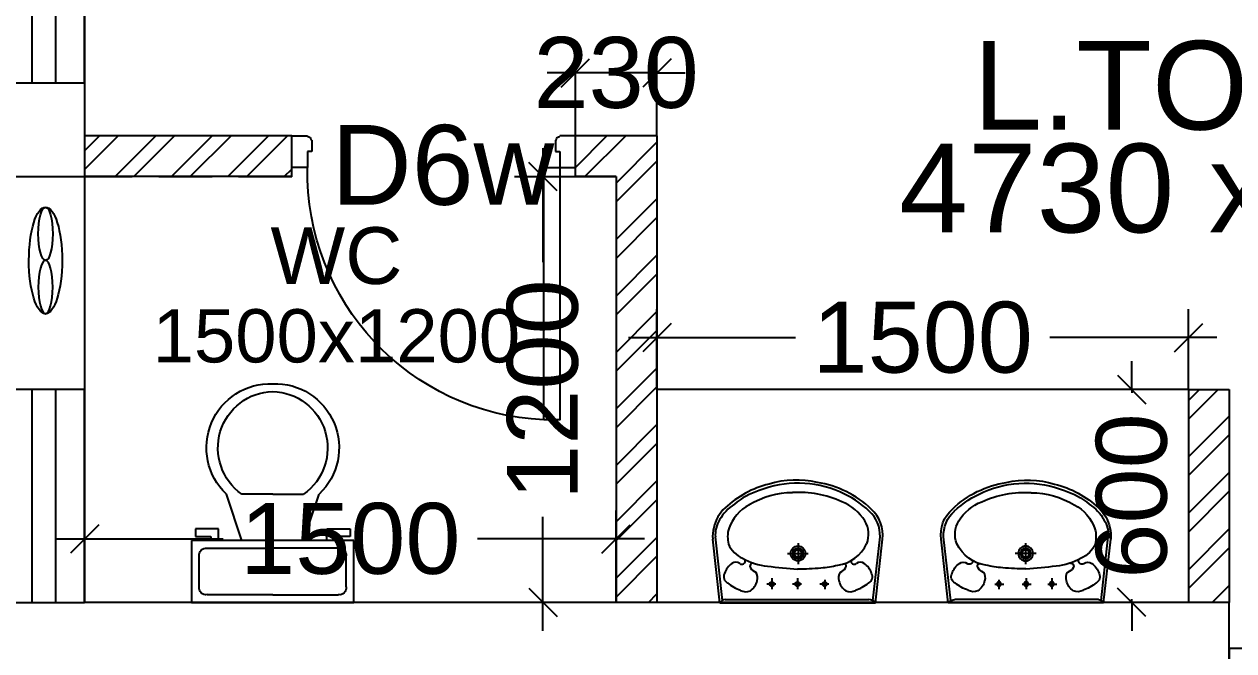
# Model space of a CAD drawing. Extents: x 6345096 to 6738923, y -6490958 to -6305885.
# Drawn here: x 6533909 to 6537322, y -6423310 to -6421544 of the extents above; entities that cross this region are included whole.
import ezdxf
from ezdxf.enums import TextEntityAlignment as Align

# ---------------------------------------------------------------- set-up
doc = ezdxf.new("R2010")
doc.units = 0
doc.header["$LTSCALE"] = 600
doc.header["$MEASUREMENT"] = 0
doc.header["$PDMODE"] = 35
doc.linetypes.add('HIDDEN', pattern=[0.375, 0.25, -0.125])
doc.layers.get('0').update_dxf_attribs({"linetype": 'CONTINUOUS'})
doc.layers.get('Defpoints').update_dxf_attribs({"linetype": 'CONTINUOUS'})
for name, color, linetype in [('DOOR', 32, 'CONTINUOUS'), ('Exaust', 8, 'CONTINUOUS'), ('HS', 251, 'CONTINUOUS'), ('joinery', 7, 'CONTINUOUS'), ('Room Dim', 1, 'CONTINUOUS'), ('T Wall', 8, 'CONTINUOUS'), ('TEXT', 6, 'CONTINUOUS'), ('Toi-Euip', 8, 'CONTINUOUS'), ('toi-fix', 46, 'CONTINUOUS'), ('Toi. Wall Hat', 3, 'CONTINUOUS'), ('Walls', 7, 'CONTINUOUS'), ('WIN', 151, 'CONTINUOUS'), ('Working Dim', 5, 'CONTINUOUS')]:
    doc.layers.add(name, color=color, linetype=linetype)
doc.styles.add('ari', font='arial.ttf')
doc.styles.add('ARIAL', font='arial.ttf')
doc.dimstyles.new('int. dim', dxfattribs={"dimtxt": 200, "dimasz": 80, "dimexe": 80, "dimexo": 0, "dimgap": 70, "dimtad": 0, "dimdec": 0, "dimzin": 12, "dimdsep": 46, "dimtxsty": 'ari', "dimblk": 'OBLIQUE', "dimcen": 2, "dimdle": 80, "dimclrd": 256, "dimclre": 256, "dimclrt": 6, "dimadec": 0, "dimazin": 0, "dimtfac": 1, "dimtdec": 0, "dimtix": 1, "dimtmove": 2, "dimatfit": 3, "dimfxl": 1, "dimtolj": 1, "dimtzin": 0, "dimlwd": -1, "dimlwe": -1, "dimarcsym": 0})

# ---------------------------------------------------------------- blocks, each defined once
blk = doc.blocks.new('A$C153C7E87')
at = {"layer": 'Exaust', "color": 10, "extrusion": (0, 0, -1)}
for centre, major_axis, ratio in [((0, 0), (150.2, 0.1), 0.312125), ((-75.1, 0), (75.1, 0), 0.271389)]:
    blk.add_ellipse(centre, major_axis=major_axis, ratio=ratio, start_param=3.141593, end_param=9.424778, dxfattribs=at)
at = {"layer": 'Exaust', "color": 10}
blk.add_ellipse((75.1, 0), major_axis=(75.1, 0), ratio=0.271389, dxfattribs=at)
blk = doc.blocks.new('Z$W@#1841')
at = {"layer": 'DOOR'}
for p, q in [((-267.6, -167.4), (-317.3, -167.4)), ((-317.3, -167.4), (-317.3, -267.4)), ((-267.6, -217.9), (-267.6, -167.4)), ((533, -217.9), (533, -167.4)), ((533, -167.4), (582.7, -167.4)), ((582.7, -167.4), (582.7, -267.4)), ((-254.1, -217.9), (-267.6, -217.9)), ((-254.1, -253.9), (-254.1, -217.9)), ((519.5, -253.9), (519.5, -217.9)), ((519.5, -217.9), (533, -217.9)), ((-317.3, -267.4), (-267.6, -267.4)), ((-267.6, -267.4), (-267.6, -265.2)), ((-254.1, -253.9), (-256.3, -253.9)), ((519.5, -253.9), (521.7, -253.9)), ((533, -267.4), (533, -265.2)), ((582.7, -267.4), (533, -267.4))]:
    blk.add_line(p, q, dxfattribs=at)
blk.add_lwpolyline([(482.5, 633.2), (482.5, -167.4), (533, -167.4), (533, 633.2)], close=True, dxfattribs=at)
at = {"layer": 'DOOR', "color": 145}
blk.add_arc((518.4, -152.1), 786.1, 92.6177, 181.1129, dxfattribs=at)
at = {"layer": 'DOOR'}
for centre, start, end in [((-267.6, -253.9), 270, 0), ((533, -253.9), 180, 270)]:
    blk.add_arc(centre, 11.2, start, end, dxfattribs=at)
blk = doc.blocks.new('A$C70ED7303')
at = {"layer": 'toi-fix', "color": 8}
for p, q in [((0, 0), (229, 0)), ((229, 0), (229, -174.4)), ((-229, 0), (0, 0)), ((-229, -174.4), (-229, 0)), ((0, -21.8), (-185.4, -21.8)), ((0, -21.8), (185.4, -21.8)), ((-207.2, -43.6), (-207.2, -130.8)), ((207.2, -43.6), (207.2, -130.8)), ((-185.4, -152.6), (0, -152.6)), ((185.4, -152.6), (0, -152.6)), ((229, -174.4), (-229, -174.4)), ((-218.1, -207.2), (-218.1, -185.4)), ((-218.1, -185.4), (-174.4, -185.4)), ((-174.4, -185.4), (-174.4, -174.4)), ((-152.6, -174.4), (-152.6, -207.2)), ((-87.2, -174.4), (-130.8, -305.3)), ((87.2, -174.4), (130.8, -305.3)), ((152.6, -174.4), (152.6, -207.2)), ((174.4, -185.4), (174.4, -174.4)), ((218.1, -185.4), (174.4, -185.4)), ((218.1, -207.2), (218.1, -185.4)), ((-152.6, -207.2), (-218.1, -207.2)), ((152.6, -207.2), (218.1, -207.2)), ((0, -305.3), (-87.2, -305.3)), ((0, -305.3), (87.2, -305.3))]:
    blk.add_line(p, q, dxfattribs=at)
for centre, major_axis, start_param, end_param in [((-188.1, -40.9), (13.6, -13.6), 2.214297, 4.068888), ((188.1, -40.9), (13.6, -13.6), 0.643501, 2.498091), ((-188.1, -133.6), (-13.6, -13.6), 5.35589, 7.21048), ((188.1, -133.6), (-13.6, -13.6), 0.643501, 2.498091), ((-6.6, -436.2), (-127.6, -127.6), 4.686239, 7.105146), ((4.7, -435.5), (-112.7, -112.7), 4.541602, 7.039318), ((6.6, -436.2), (55.8, -171.6), -0.351019, 2.067888), ((-4.7, -435.5), (-112.7, -112.7), 0.814663, 3.31238)]:
    blk.add_ellipse(centre, major_axis=major_axis, ratio=1, start_param=start_param, end_param=end_param, dxfattribs=at)
blk = doc.blocks.new('A$C4D064DB7')
at = {"layer": 'Toi-Euip', "color": 8}
for p, q in [((-219.3, -1), (-239.3, 178)), ((-212.3, 5.4), (-232.3, 184.5)), ((212.2, 4.9), (232.3, 184.5)), ((219.2, -1), (239.3, 178)), ((-28.5, 137.9), (30, 137.9)), ((0.9, 167), (0.9, 107.5)), ((-73.1, 68.7), (-73.1, 37.2)), ((-0.6, 68.7), (-0.6, 37.2)), ((-61.3, 51.7), (-86.8, 51.7)), ((11.1, 51.7), (-14.3, 51.7)), ((87.9, 51.7), (62.5, 51.7)), ((76.2, 63.6), (76.2, 37.2)), ((-204.6, 8.3), (200.4, 8.3)), ((-219.3, -1), (219.2, -1))]:
    blk.add_line(p, q, dxfattribs=at)
for centre, radius in [((0.9, 137.9), 20.9), ((0.9, 137.9), 15), ((0.9, 137.9), 10.5), ((-73.1, 51.7), 6.23), ((-0.6, 51.7), 6.23), ((76.2, 51.7), 6.23)]:
    blk.add_circle(centre, radius, dxfattribs=at)
for centre, radius, start, end in [((-3.7, 79.1), 265.8, 77.1391, 106.8516), ((-15, 63.3), 278.1, 103.6801, 133.1199), ((-52.1, 129.5), 194.1, 106.9894, 130.6854), ((-12.7, 69.4), 239.9, 90.5187, 121.0564), ((0.4, 42.8), 293.4, 66.1951, 111.8497), ((4.5, 21.6), 288.4, 65.4107, 93.8454), ((11, 56.9), 284.8, 46.3845, 81.023), ((17.4, 64.4), 266.9, 46.2173, 67.6674), ((-115.7, 175.3), 119.3, 121.8415, 151.2146), ((-79.5, 166.9), 122.1, 117.7975, 160.6946), ((74.5, 158), 135.4, 31.8603, 68.3132), ((-135.9, 190.3), 102.7, 132.34, 168.5521), ((140.9, 188.9), 91.5, 357.2238, 48.0895), ((143.8, 190.8), 96.4, 352.3942, 48.6169), ((-159.3, 187.8), 80.7, 163.2392, 186.9959), ((-156.9, 191.3), 75.7, 146.7911, 185.1402), ((-105.8, 184.4), 91.8, 165.5854, 192.6546), ((131.4, 192.6), 68.8, 336.7779, 32.4081), ((-124.3, 195.5), 77.6, 203.693, 246.3813), ((98.1, 210.4), 106.4, 278.0202, 335.0221), ((-154.2, 64.6), 55.1, 124.9669, 161.6496), ((-174.7, 96.4), 17.3, 50.4642, 129.5358), ((-157.9, 115.7), 8.33, 226.0403, 306.1074), ((-73.6, 263.8), 161.7, 239.5902, 265.9719), ((-156.5, 116.7), 8.45, 294.5104, 30.3287), ((-126.4, 102.5), 8.28, 83.1526, 217.3039), ((33.5, 869.5), 776.1, 261.2228, 267.52), ((44.3, 384), 287.3, 274.2321, 283.8267), ((129.6, 102.2), 7.16, 318.2984, 78.6803), ((157.9, 115.9), 7.49, 165.1523, 247.9307), ((159.9, 115.7), 8.33, 233.8926, 313.9597), ((176.7, 96.4), 17.3, 50.4642, 129.5358), ((156.2, 64.6), 55.1, 18.3504, 55.0331), ((-188.7, 72.6), 20.1, 152.4908, 243.191), ((-110.1, 109.7), 26, 208.2715, 253.614), ((-144.2, 69.4), 30.9, 343.9654, 29.9209), ((-3.1, 803.8), 709.6, 270.2431, 275.5482), ((146.2, 69.4), 30.9, 150.0791, 196.0346), ((112.1, 109.7), 26, 286.386, 331.7285), ((190.7, 72.6), 20.1, 296.809, 27.5092), ((-120.2, 149.2), 122.2, 230.5982, 250.4136), ((-161, 71.5), 47.7, 305.0585, 347.193), ((163, 71.5), 47.7, 192.807, 234.9415), ((122.2, 149.2), 122.2, 289.5864, 309.4018), ((-200, -15.1), 23.9, 101.1451, 143.7785), ((-145.6, 63.1), 33, 241.9192, 291.3561), ((147.6, 63.1), 33, 248.6439, 298.0808), ((199.8, -16.6), 24.9, 38.7487, 88.5796)]:
    blk.add_arc(centre, radius, start, end, dxfattribs=at)
blk = doc.blocks.new('_Oblique')
at = {"color": 0, "linetype": 'ByBlock', "lineweight": -2}
blk.add_line((-0.5, -0.5), (0.5, 0.5), dxfattribs=at)
blk = doc.blocks.new('*D798')
at = {"layer": 'Defpoints', "color": 0, "transparency": 16777216}
for p in [(6535372.6, -6421973.8), (6535579.4, -6421973.8, 1.8), (6535579.4, -6423173.8, 1.8)]:
    blk.add_point(p, dxfattribs=at)
at = {"layer": 'Working Dim', "transparency": 16777216}
for p, q in [((6535372.6, -6421893.8), (6535372.6, -6422214.9)), ((6535579.4, -6421973.8), (6535292.6, -6421973.8)), ((6535372.6, -6423253.8), (6535372.6, -6422932.6)), ((6535579.4, -6423173.8), (6535292.6, -6423173.8))]:
    blk.add_line(p, q, dxfattribs=at)
at = {"layer": 'Working Dim', "transparency": 16777216, "xscale": 80, "yscale": 80, "zscale": 80}
for p, rotation in [((6535372.6, -6421973.8), 90), ((6535372.6, -6423173.8), 270)]:
    blk.add_blockref('_Oblique', p, dxfattribs=dict(at, rotation=rotation))
at = {"layer": 'Working Dim', "color": 6, "transparency": 16777216, "insert": (6535372.6, -6422573.8), "char_height": 200, "attachment_point": 5, "rotation": 90, "style": 'ari'}
blk.add_mtext('\\A1;1200', dxfattribs=at)
blk = doc.blocks.new('*D799')
at = {"layer": 'Defpoints', "color": 0, "transparency": 16777216}
for p in [(6535579.4, -6422994.7), (6534079.4, -6423173.8, 5.1), (6535579.4, -6423173.8, 1.8)]:
    blk.add_point(p, dxfattribs=at)
at = {"layer": 'Working Dim', "transparency": 16777216}
for p, q in [((6534079.4, -6423173.8), (6534079.4, -6422914.7)), ((6535579.4, -6423173.8), (6535579.4, -6422914.7)), ((6533999.4, -6422994.7), (6534470.5, -6422994.7)), ((6535659.4, -6422994.7), (6535188.3, -6422994.7))]:
    blk.add_line(p, q, dxfattribs=at)
at = {"layer": 'Working Dim', "transparency": 16777216, "xscale": 80, "yscale": 80, "zscale": 80, "rotation": 180}
blk.add_blockref('_Oblique', (6534079.4, -6422994.7), dxfattribs=at)
at = {"layer": 'Working Dim', "transparency": 16777216, "xscale": 80, "yscale": 80, "zscale": 80}
blk.add_blockref('_Oblique', (6535579.4, -6422994.7), dxfattribs=at)
at = {"layer": 'Working Dim', "color": 6, "transparency": 16777216, "insert": (6534829.4, -6422994.7), "char_height": 200, "attachment_point": 5, "style": 'ari'}
blk.add_mtext('\\A1;1500', dxfattribs=at)
blk = doc.blocks.new('*D800')
at = {"layer": 'Defpoints', "color": 0, "transparency": 16777216}
for p in [(6535694.4, -6422427.5), (6535694.4, -6422573.7, 1.8), (6537194.4, -6422573.7, 1.8)]:
    blk.add_point(p, dxfattribs=at)
at = {"layer": 'Working Dim', "transparency": 16777216}
for p, q in [((6535694.4, -6422573.7), (6535694.4, -6422347.5)), ((6537194.4, -6422573.7), (6537194.4, -6422347.5)), ((6535614.4, -6422427.5), (6536085.5, -6422427.5)), ((6537274.4, -6422427.5), (6536803.3, -6422427.5))]:
    blk.add_line(p, q, dxfattribs=at)
at = {"layer": 'Working Dim', "transparency": 16777216, "xscale": 80, "yscale": 80, "zscale": 80, "rotation": 180}
blk.add_blockref('_Oblique', (6535694.4, -6422427.5), dxfattribs=at)
at = {"layer": 'Working Dim', "transparency": 16777216, "xscale": 80, "yscale": 80, "zscale": 80}
blk.add_blockref('_Oblique', (6537194.4, -6422427.5), dxfattribs=at)
at = {"layer": 'Working Dim', "color": 6, "transparency": 16777216, "insert": (6536444.4, -6422427.5), "char_height": 200, "attachment_point": 5, "style": 'ari'}
blk.add_mtext('\\A1;1500', dxfattribs=at)
blk = doc.blocks.new('*D801')
at = {"layer": 'Defpoints', "color": 0, "transparency": 16777216}
for p in [(6537194.4, -6422573.7), (6537034.3, -6423173.8), (6537194.4, -6423173.8, 5.1)]:
    blk.add_point(p, dxfattribs=at)
at = {"layer": 'Working Dim', "transparency": 16777216}
for p, q in [((6537034.3, -6422573.7), (6537034.3, -6422493.7)), ((6537194.4, -6422573.7), (6536954.3, -6422573.7)), ((6537034.3, -6422573.7), (6537034.3, -6422582.6)), ((6537194.4, -6423173.8), (6536954.3, -6423173.8)), ((6537034.3, -6423173.8), (6537034.3, -6423164.9)), ((6537034.3, -6423173.8), (6537034.3, -6423253.8))]:
    blk.add_line(p, q, dxfattribs=at)
at = {"layer": 'Working Dim', "transparency": 16777216, "xscale": 80, "yscale": 80, "zscale": 80}
for p, rotation in [((6537034.3, -6422573.7), 270), ((6537034.3, -6423173.8), 90)]:
    blk.add_blockref('_Oblique', p, dxfattribs=dict(at, rotation=rotation))
at = {"layer": 'Working Dim', "color": 6, "transparency": 16777216, "insert": (6537034.3, -6422873.7), "char_height": 200, "attachment_point": 5, "rotation": 90, "style": 'ari'}
blk.add_mtext('\\A1;600', dxfattribs=at)
blk = doc.blocks.new('*D806')
at = {"layer": 'Defpoints', "color": 0, "transparency": 16777216}
for p in [(6534079.4, -6421973.8, 1.8), (6533406.9, -6422573.8), (6534079.4, -6422573.8, 2.5)]:
    blk.add_point(p, dxfattribs=at)
at = {"layer": 'Working Dim', "transparency": 16777216}
for p, q in [((6533406.9, -6421973.8), (6533406.9, -6421893.8)), ((6534079.4, -6421973.8), (6533326.9, -6421973.8)), ((6533406.9, -6421973.8), (6533406.9, -6421982.6)), ((6534079.4, -6422573.8), (6533326.9, -6422573.8)), ((6533406.9, -6422573.8), (6533406.9, -6422564.9)), ((6533406.9, -6422573.8), (6533406.9, -6422653.8))]:
    blk.add_line(p, q, dxfattribs=at)
at = {"layer": 'Working Dim', "transparency": 16777216, "xscale": 80, "yscale": 80, "zscale": 80}
for p, rotation in [((6533406.9, -6421973.8), 270), ((6533406.9, -6422573.8), 90)]:
    blk.add_blockref('_Oblique', p, dxfattribs=dict(at, rotation=rotation))
at = {"layer": 'Working Dim', "color": 6, "transparency": 16777216, "insert": (6533406.9, -6422273.8), "char_height": 200, "attachment_point": 5, "rotation": 90, "style": 'ari'}
blk.add_mtext('\\A1;600', dxfattribs=at)
blk = doc.blocks.new('*D1124')
at = {"layer": 'Defpoints', "color": 0, "transparency": 16777216}
for p in [(6535464.4, -6421681.4), (6535464.4, -6421858.8, 1.8), (6535694.4, -6421858.8, 1.8)]:
    blk.add_point(p, dxfattribs=at)
at = {"layer": 'Working Dim', "transparency": 16777216}
for p, q in [((6535464.4, -6421858.8), (6535464.4, -6421601.4)), ((6535694.4, -6421858.8), (6535694.4, -6421601.4)), ((6535464.4, -6421681.4), (6535384.4, -6421681.4)), ((6535694.4, -6421681.4), (6535464.4, -6421681.4)), ((6535694.4, -6421681.4), (6535774.4, -6421681.4))]:
    blk.add_line(p, q, dxfattribs=at)
at = {"layer": 'Working Dim', "transparency": 16777216, "xscale": 80, "yscale": 80, "zscale": 80}
blk.add_blockref('_Oblique', (6535464.4, -6421681.4), dxfattribs=at)
at = {"layer": 'Working Dim', "transparency": 16777216, "xscale": 80, "yscale": 80, "zscale": 80, "rotation": 180}
blk.add_blockref('_Oblique', (6535694.4, -6421681.4), dxfattribs=at)
at = {"layer": 'Working Dim', "color": 6, "transparency": 16777216, "insert": (6535579.4, -6421681.4), "char_height": 200, "attachment_point": 5, "style": 'ari'}
blk.add_mtext('\\A1;230', dxfattribs=at)
blk = doc.blocks.new('A$C2CD672AE')
at = {"layer": 'T Wall', "color": 8, "linetype": 'HIDDEN'}
for p, q in [((4345, 34565.1, 1.8), (3760, 34565.1, 1.8)), ((4345, 34450.1, 1.8), (4345, 34565.1, 1.8)), ((5375, 34565.1, 1.8), (5145, 34565.1, 1.8)), ((5145, 34450.1, 1.8), (5145, 34565.1, 1.8)), ((5375, 34565.1, 1.8), (5375, 33250.1, 1.8)), ((4345, 34450.1, 1.8), (3760, 34450.1, 1.8)), ((5260, 34450.1, 1.8), (5145, 34450.1, 1.8)), ((5260, 34450.1, 1.8), (5260, 33250.1, 1.8)), ((6875, 33850.2), (6875, 33250.1, 1.8)), ((6875, 33850.2), (6990, 33850.2)), ((6990, 33850.2), (6990, 33250.1, 1.8))]:
    blk.add_line(p, q, dxfattribs=at)
at = {"layer": 'toi-fix', "color": 8, "linetype": 'HIDDEN'}
blk.add_line((6875, 33850.2, 1.8), (5375, 33850.2, 1.8), dxfattribs=at)
at = {"layer": 'Walls', "color": 8, "linetype": 'HIDDEN'}
for p, q in [((3760, 36780.1), (3760, 33250.1)), ((6990, 33250.1), (3760, 33250.1)), ((6990, 33020.1), (6990, 33250.1))]:
    blk.add_line(p, q, dxfattribs=at)

msp = doc.modelspace()

# ---------------------------------------------------------------- hatches: boundary and pattern name
at = {"layer": 'Toi. Wall Hat'}
h = msp.add_hatch(dxfattribs=at)
h.set_pattern_fill('ANSI32', color=10, scale=300, style=0)
h.set_pattern_definition([(45, (6534079.39, -6423173.76), (-79.5495, 79.5495), []), (45, (6534132.42, -6423173.76), (-79.5495, 79.5495), [])])
h.paths.add_polyline_path([(6534079.388, -6420843.761), (6534079.388, -6420958.761), (6534664.388, -6420958.761), (6534664.388, -6420843.761)])
h.paths.add_polyline_path([(6535694.388, -6419643.761), (6535579.388, -6419643.761), (6535579.388, -6420843.761), (6535464.388, -6420843.761), (6535464.388, -6420958.761), (6535809.388, -6420958.761), (6535809.388, -6420843.761), (6535694.388, -6420843.761)])
h.paths.add_polyline_path([(6537309.388, -6419643.761), (6537194.388, -6419643.761), (6537194.388, -6420843.761), (6536609.388, -6420843.761), (6536609.388, -6420958.761), (6537309.388, -6420958.761)])
h.paths.add_polyline_path([(6535694.388, -6421858.761), (6535464.388, -6421858.761), (6535464.388, -6421973.761), (6535579.388, -6421973.761), (6535579.388, -6423173.761), (6535694.388, -6423173.761)])
h.paths.add_polyline_path([(6534664.388, -6421973.761), (6534664.388, -6421858.761), (6534079.388, -6421858.761), (6534079.388, -6421973.761)])
h.paths.add_polyline_path([(6537194.388, -6423173.761), (6537309.388, -6423173.761), (6537309.388, -6422573.66), (6537194.388, -6422573.66)])

# ---------------------------------------------------------------- linework, layer by layer
at = {"layer": 'T Wall', "color": 6, "linetype": 'Continuous'}
for p, q in [((6534664.388, -6421858.761, 1.779), (6534079.388, -6421858.761, 1.779)), ((6534664.388, -6421973.762, 1.779), (6534664.388, -6421858.761, 1.779)), ((6535694.388, -6421858.761, 1.779), (6535464.388, -6421858.761, 1.779)), ((6535464.388, -6421973.762, 1.779), (6535464.388, -6421858.761, 1.779)), ((6535694.388, -6421858.761, 1.779), (6535694.388, -6423173.761, 1.779)), ((6534664.388, -6421973.761, 1.779), (6534079.388, -6421973.761, 1.779)), ((6535579.388, -6421973.761, 1.779), (6535464.388, -6421973.761, 1.779)), ((6535579.388, -6421973.761, 1.779), (6535579.388, -6423173.761, 1.779)), ((6537194.388, -6422573.66), (6537194.388, -6423173.761, 1.779)), ((6537194.388, -6422573.66), (6537309.388, -6422573.66)), ((6537309.388, -6422573.66), (6537309.388, -6423173.761, 1.779))]:
    msp.add_line(p, q, dxfattribs=at)
at = {"layer": 'toi-fix'}
msp.add_line((6537194.388, -6422573.66, 1.779), (6535694.388, -6422573.66, 1.779), dxfattribs=at)
at = {"layer": 'Walls', "linetype": 'Continuous'}
for p, q in [((6534079.388, -6419643.761), (6534079.388, -6423173.761)), ((6537309.389, -6423173.761), (6534079.388, -6423173.761)), ((6537309.389, -6423403.761), (6537309.389, -6423173.761))]:
    msp.add_line(p, q, dxfattribs=at)
at = {"layer": 'WIN', "linetype": 'Continuous', "elevation": 2.475}
for points in [[(6533849.388, -6421109.19), (6533849.388, -6421709.19), (6534079.388, -6421709.19), (6534079.388, -6421109.19)], [(6533930.729, -6421109.19), (6533930.729, -6421709.19), (6533998.047, -6421709.19), (6533998.047, -6421109.19)], [(6533849.388, -6422573.761), (6533849.388, -6423173.761), (6534079.388, -6423173.761), (6534079.388, -6422573.761)], [(6533930.729, -6422573.761), (6533930.729, -6423173.761), (6533998.047, -6423173.761), (6533998.047, -6422573.761)]]:
    msp.add_lwpolyline(points, close=True, dxfattribs=at)

# ---------------------------------------------------------------- block references
at = {"layer": 'DOOR', "linetype": 'Continuous', "xscale": -0.8887360580265522, "yscale": 0.8887360543012619, "zscale": 0.8887360539016367, "rotation": 180}
msp.add_blockref('Z$W@#1841', (6534946.508, -6422096.417, 1.779), dxfattribs=at)
at = {"layer": 'DOOR', "linetype": 'Continuous'}
msp.add_blockref('Z$W@#1841', (6537626.673, -6423136.353, 1.779), dxfattribs=at)
at = {"layer": 'Exaust', "linetype": 'Continuous', "xscale": -1, "rotation": 90}
msp.add_blockref('A$C153C7E87', (6533969.388, -6422209.898, 1.779), dxfattribs=at)
at = {"layer": 'HS'}
msp.add_blockref('A$C2CD672AE', (6530319.294, -6456423.902, 8.17), dxfattribs=at)
at = {"layer": 'toi-fix', "linetype": 'Continuous', "xscale": -1, "rotation": 180}
msp.add_blockref('A$C70ED7303', (6534610.493, -6423173.761, 1.779), dxfattribs=at)
at = {"layer": 'toi-fix'}
msp.add_blockref('A$C4D064DB7', (6536091.66, -6423173.761, 1.779), dxfattribs=at)
at = {"layer": 'toi-fix', "xscale": -1}
msp.add_blockref('A$C4D064DB7', (6536735.688, -6423173.761, 1.779), dxfattribs=at)

# ---------------------------------------------------------------- texts
at = {"layer": 'joinery', "style": 'ari'}
msp.add_text('D6w', height=225, dxfattribs=at).set_placement((6534775.682, -6422052.995, 3.557))
at = {"layer": 'Room Dim', "style": 'ARIAL'}
for s, height, p in [('4730 x 3530', 250, (6537338.737, -6422130.832, 2.475)), ('1500x1200', 150, (6534790.143, -6422497.366, 1.779))]:
    msp.add_text(s, height=height, dxfattribs=at).set_placement(p, align=Align.CENTER)
at = {"layer": 'TEXT', "color": 7, "style": 'ARIAL'}
for s, height, p in [('L.TOILET', 250, (6537343.512, -6421841.093, 2.475)), ('WC', 160, (6534790.143, -6422276.256, 1.779))]:
    msp.add_text(s, height=height, dxfattribs=at).set_placement(p, align=Align.CENTER)

# ---------------------------------------------------------------- dimensions: what is measured, and where the dimension line sits
at = {"layer": 'Working Dim', "color": 6}
for base, p1, p2, picture, middle in [((6535464.388, -6421681.392), (6535694.388, -6421858.761, 1.779), (6535464.388, -6421858.761, 1.779), '*D1124', (6535579.388, -6421681.392)), ((6535694.388, -6422427.484), (6537194.388, -6422573.66, 1.779), (6535694.388, -6422573.66, 1.779), '*D800', (6536444.388, -6422427.484)), ((6535579.388, -6422994.676), (6534079.388, -6423173.761, 5.131), (6535579.388, -6423173.761, 1.779), '*D799', (6534829.388, -6422994.676))]:
    dim = msp.add_linear_dim(base=base, p1=p1, p2=p2, dimstyle='int. dim', override={"dimtxt": 200, "dimarcsym": 1}, dxfattribs=at)
    dim.commit()
    dim.dimension.update_dxf_attribs({"geometry": picture, "text_midpoint": middle})
for base, p1, p2, picture, middle in [((6533406.881, -6422573.761), (6534079.388, -6421973.761, 1.779), (6534079.388, -6422573.761, 2.475), '*D806', (6533406.881, -6422273.761)), ((6535372.559, -6421973.761), (6535579.388, -6423173.761, 1.779), (6535579.388, -6421973.761, 1.779), '*D798', (6535372.559, -6422573.761)), ((6537034.26, -6423173.761), (6537194.388, -6422573.66), (6537194.388, -6423173.761, 5.131), '*D801', (6537034.26, -6422873.711))]:
    dim = msp.add_linear_dim(base=base, p1=p1, p2=p2, angle=90, dimstyle='int. dim', override={"dimtxt": 200, "dimarcsym": 1}, dxfattribs=at)
    dim.commit()
    dim.dimension.update_dxf_attribs({"geometry": picture, "text_midpoint": middle})

doc.saveas('drawing.dxf')
